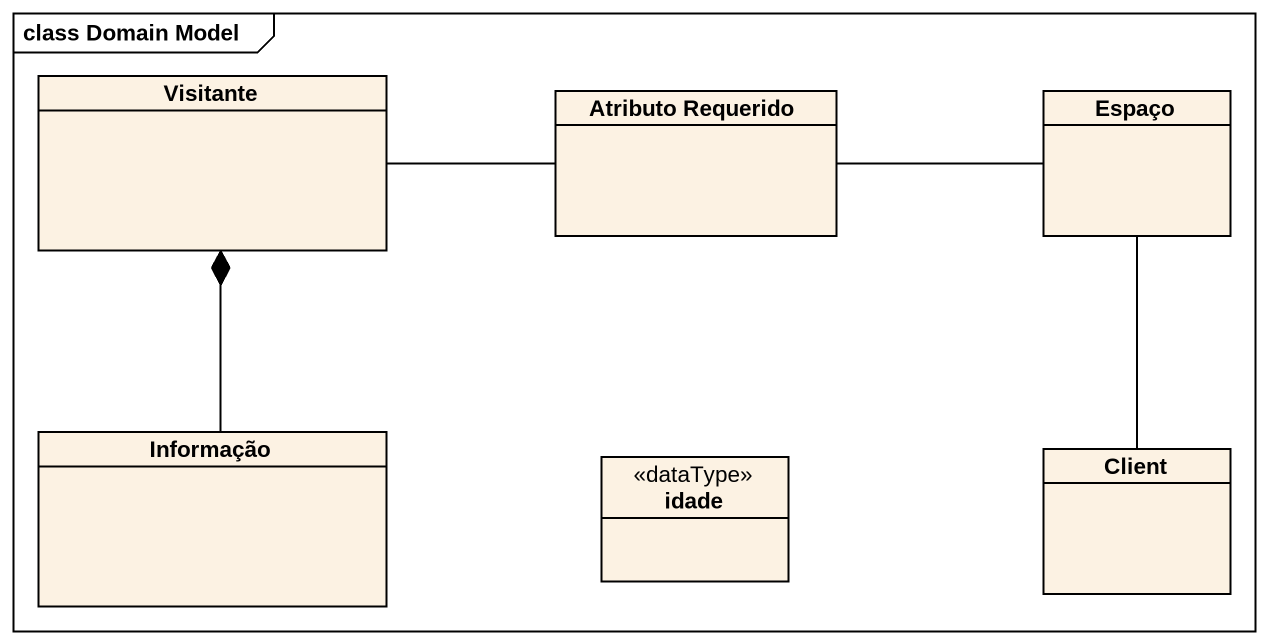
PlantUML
@startuml
mainframe class Domain Model
hide circle
hide empty members
class Visitante
class "Atributo Requerido" as Atributo_Requerido
class Espaço
class Informação
class idade <<dataType>>
class Client
Visitante -right- Atributo_Requerido
Atributo_Requerido -right- Espaço
Espaço -- Client
Informação -up-* Visitante
@enduml
